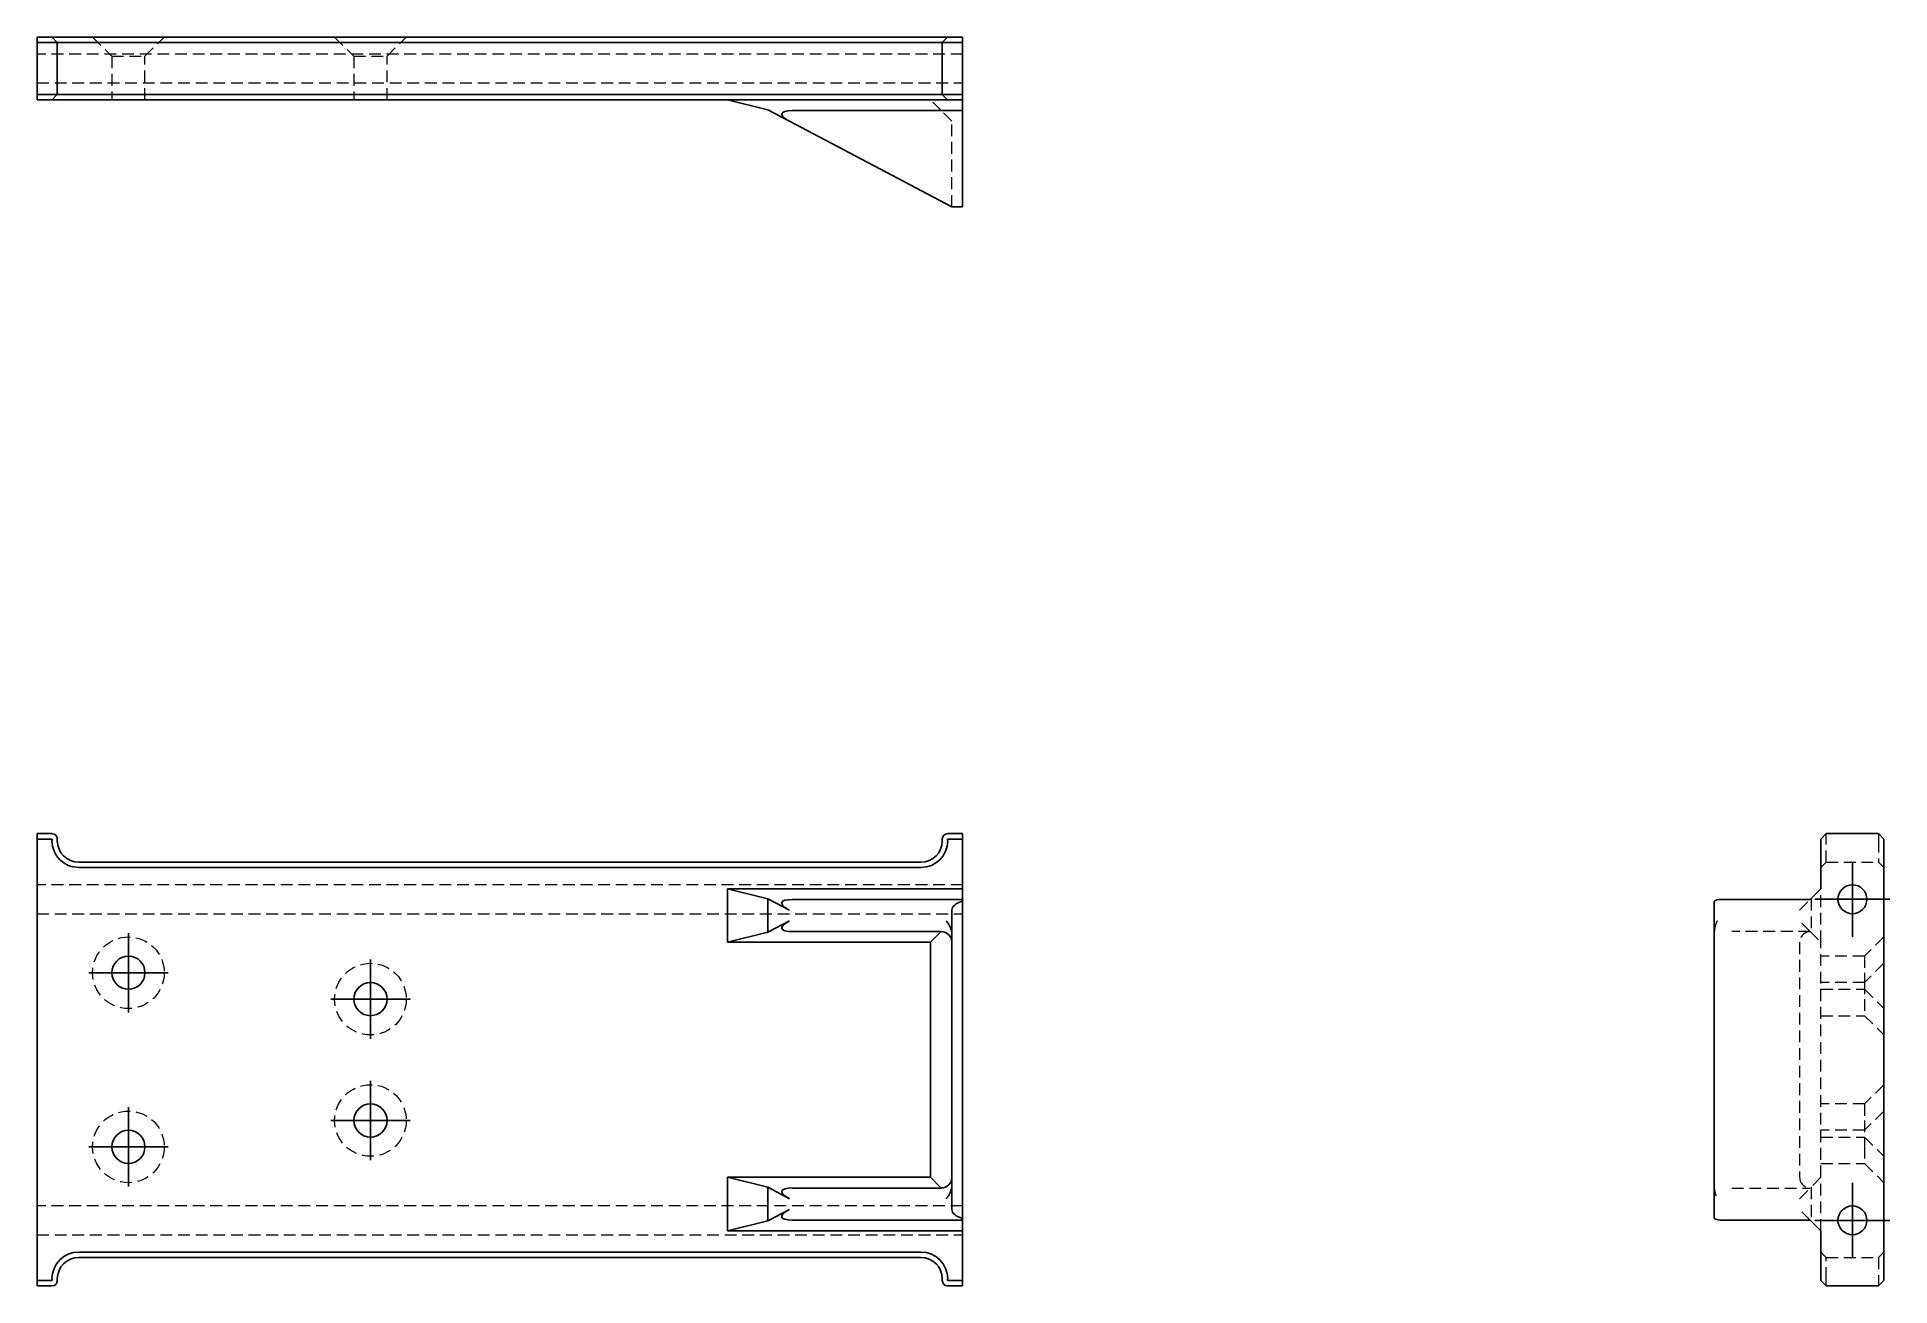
# Model space of a CAD drawing. Header units: millimetres. Extents: x 33 to 233, y 33 to 168.
import ezdxf

# ---------------------------------------------------------------- set-up
doc = ezdxf.new("R2010")
doc.units = ezdxf.units.MM
doc.linetypes.add('HIDDEN', pattern=[1.905, 1.27, -0.635])
doc.layers.add('10', color=7, linetype='Continuous')

# ---------------------------------------------------------------- blocks, each defined once
blk = doc.blocks.new('SW_CENTERMARKSYMBOL_0')
at = {"layer": '10', "color": 0}
for p, q in [((0, 2.5), (0, 4.29)), ((0, 0), (0, 2.5)), ((-2.5, 0), (-4.29, 0)), ((0, 0), (-2.5, 0)), ((0, 0), (0, -2.5)), ((0, 0), (2.5, 0)), ((2.5, 0), (4.29, 0)), ((0, -2.5), (0, -4.29))]:
    blk.add_line(p, q, dxfattribs=at)
blk = doc.blocks.new('SW_CENTERMARKSYMBOL_1')
at = {"layer": '10', "color": 0}
for p, q in [((0, 2.5), (0, 4.29)), ((0, 0), (0, 2.5)), ((-2.5, 0), (-4.29, 0)), ((0, 0), (-2.5, 0)), ((0, 0), (0, -2.5)), ((0, 0), (2.5, 0)), ((2.5, 0), (4.29, 0)), ((0, -2.5), (0, -4.29))]:
    blk.add_line(p, q, dxfattribs=at)
blk = doc.blocks.new('SW_CENTERMARKSYMBOL_2')
at = {"layer": '10', "color": 0}
for p, q in [((0, 2.5), (0, 4.29)), ((0, 0), (0, 2.5)), ((-2.5, 0), (-4.29, 0)), ((0, 0), (-2.5, 0)), ((0, 0), (0, -2.5)), ((0, 0), (2.5, 0)), ((2.5, 0), (4.29, 0)), ((0, -2.5), (0, -4.29))]:
    blk.add_line(p, q, dxfattribs=at)
blk = doc.blocks.new('SW_CENTERMARKSYMBOL_3')
at = {"layer": '10', "color": 0}
for p, q in [((0, 2.5), (0, 4.29)), ((0, 0), (0, 2.5)), ((-2.5, 0), (-4.29, 0)), ((0, 0), (-2.5, 0)), ((0, 0), (0, -2.5)), ((0, 0), (2.5, 0)), ((2.5, 0), (4.29, 0)), ((0, -2.5), (0, -4.29))]:
    blk.add_line(p, q, dxfattribs=at)
blk = doc.blocks.new('SW_CENTERMARKSYMBOL_4')
at = {"layer": '10', "color": 0}
for p, q in [((0, 2.5), (0, 4.06)), ((0, 0), (0, 2.5)), ((-2.5, 0), (-4.06, 0)), ((0, 0), (-2.5, 0)), ((0, 0), (0, -2.5)), ((0, 0), (2.5, 0)), ((2.5, 0), (4.06, 0)), ((0, -2.5), (0, -4.06))]:
    blk.add_line(p, q, dxfattribs=at)
blk = doc.blocks.new('SW_CENTERMARKSYMBOL_5')
at = {"layer": '10', "color": 0}
for p, q in [((0, 2.5), (0, 4.06)), ((0, 0), (0, 2.5)), ((-2.5, 0), (-4.06, 0)), ((0, 0), (-2.5, 0)), ((0, 0), (0, -2.5)), ((0, 0), (2.5, 0)), ((2.5, 0), (4.06, 0)), ((0, -2.5), (0, -4.06))]:
    blk.add_line(p, q, dxfattribs=at)

msp = doc.modelspace()

# ---------------------------------------------------------------- linework, layer by layer
at = {"color": 7, "linetype": 'Continuous', "lineweight": 25}
for p, q in [((33, 167.53), (34.62, 167.53)), ((33, 166.95), (33, 167.53)), ((34.62, 166.95), (33, 166.95)), ((33, 161.32), (33, 166.95)), ((34.62, 167.53), (35.19, 166.95)), ((34.62, 167.53), (37.5, 167.53)), ((35.19, 166.95), (34.62, 166.95)), ((35.19, 161.32), (35.19, 166.95)), ((37.5, 166.95), (35.19, 166.95)), ((37.5, 167.53), (128.5, 167.53)), ((128.5, 166.95), (37.5, 166.95)), ((128.5, 167.53), (131.38, 167.53)), ((130.81, 166.95), (128.5, 166.95)), ((131.38, 167.53), (130.81, 166.95)), ((131.38, 166.95), (130.81, 166.95)), ((130.81, 161.32), (130.81, 166.95)), ((131.38, 167.53), (133, 167.53)), ((133, 166.95), (131.38, 166.95)), ((133, 167.53), (133, 166.95)), ((133, 161.32), (133, 166.95)), ((33, 161.32), (34.62, 161.32)), ((33, 160.74), (33, 161.32)), ((34.62, 160.74), (33, 160.74)), ((34.62, 161.32), (35.19, 161.32)), ((35.19, 161.32), (34.62, 160.74)), ((37.5, 160.74), (34.62, 160.74)), ((35.19, 161.32), (37.5, 161.32)), ((37.5, 161.32), (128.5, 161.32)), ((128.5, 160.74), (37.5, 160.74)), ((111.95, 159.67), (107.6, 160.74)), ((128.5, 161.32), (130.81, 161.32)), ((131.38, 160.74), (128.5, 160.74)), ((130.81, 161.32), (131.38, 161.32)), ((130.81, 161.32), (131.38, 160.74)), ((131.38, 161.32), (133, 161.32)), ((133, 160.74), (131.38, 160.74)), ((133, 161.32), (133, 160.74)), ((133, 160.74), (133, 159.59)), ((114.29, 158.43), (111.95, 159.67)), ((131.85, 149.19), (114.29, 158.43)), ((133, 159.59), (114.58, 159.59)), ((133, 149.89), (133, 159.59)), ((133, 149.19), (131.85, 149.19)), ((133, 149.89), (133, 149.19)), ((33, 81.44), (34.62, 81.44)), ((33, 80.86), (33, 81.44)), ((33, 33.14), (33, 80.86)), ((34.62, 80.86), (33, 80.86)), ((34.62, 80.67), (34.62, 80.86)), ((35.19, 80.86), (35.19, 80.67)), ((130.81, 80.67), (130.81, 80.86)), ((131.38, 81.44), (133, 81.44)), ((131.38, 80.86), (131.38, 80.67)), ((133, 80.86), (131.38, 80.86)), ((133, 81.44), (133, 80.86)), ((133, 80.86), (133, 75.48)), ((226.32, 81.44), (225.74, 80.86)), ((225.74, 80.86), (225.74, 75.48)), ((226.32, 81.44), (231.95, 81.44)), ((232.53, 80.86), (231.95, 81.44)), ((232.53, 80.86), (232.53, 33.14)), ((37.5, 78.36), (128.5, 78.36)), ((128.5, 77.79), (37.5, 77.79)), ((111.95, 74.4), (107.6, 75.48)), ((107.6, 75.48), (133, 75.48)), ((107.6, 69.7), (107.6, 75.48)), ((111.95, 74.4), (111.95, 70.78)), ((114.29, 73.17), (111.95, 74.4)), ((114.58, 74.32), (133, 74.32)), ((133, 75.48), (133, 74.32)), ((133, 74.32), (133, 74.14)), ((133, 74.14), (133, 39.86)), ((214.19, 74.14), (214.19, 39.86)), ((214.89, 74.32), (224.59, 74.32)), ((225.74, 75.48), (224.59, 74.32)), ((131.85, 73.17), (131.85, 70.44)), ((107.6, 69.7), (111.95, 70.78)), ((111.95, 70.78), (114.29, 72.01)), ((130.69, 70.86), (114.58, 70.86)), ((130.69, 70.86), (129.54, 69.7)), ((131.85, 70.44), (131.85, 43.56)), ((129.54, 69.7), (107.6, 69.7)), ((129.54, 44.3), (129.54, 69.7)), ((111.95, 43.22), (107.6, 44.3)), ((107.6, 44.3), (129.54, 44.3)), ((107.6, 38.52), (107.6, 44.3)), ((129.54, 44.3), (130.69, 43.14)), ((111.95, 43.22), (111.95, 39.6)), ((114.29, 41.99), (111.95, 43.22)), ((114.58, 43.14), (130.69, 43.14)), ((131.85, 43.56), (131.85, 40.83)), ((111.95, 39.6), (114.29, 40.83)), ((107.6, 38.52), (111.95, 39.6)), ((133, 38.52), (107.6, 38.52)), ((133, 39.68), (114.58, 39.68)), ((133, 39.86), (133, 39.68)), ((133, 39.68), (133, 38.52)), ((133, 38.52), (133, 33.14)), ((214.89, 39.68), (224.59, 39.68)), ((224.59, 39.68), (225.74, 38.52)), ((225.74, 38.52), (225.74, 33.14)), ((37.5, 36.21), (128.5, 36.21)), ((128.5, 35.64), (37.5, 35.64)), ((33, 33.14), (34.62, 33.14)), ((33, 32.56), (33, 33.14)), ((34.62, 32.56), (33, 32.56)), ((34.62, 33.14), (34.62, 33.33)), ((35.19, 33.33), (35.19, 33.14)), ((130.81, 33.14), (130.81, 33.33)), ((131.38, 33.33), (131.38, 33.14)), ((131.38, 33.14), (133, 33.14)), ((133, 32.56), (131.38, 32.56)), ((133, 33.14), (133, 32.56)), ((225.74, 33.14), (226.32, 32.56)), ((226.32, 32.56), (231.95, 32.56)), ((231.95, 32.56), (232.53, 33.14))]:
    msp.add_line(p, q, dxfattribs=at)
at = {"color": 7, "linetype": 'HIDDEN', "lineweight": 18}
for p, q in [((39, 167.53), (41.08, 165.45)), ((44.66, 165.45), (46.74, 167.53)), ((65.15, 167.53), (67.23, 165.45)), ((70.81, 165.45), (72.89, 167.53)), ((133, 165.69), (33, 165.69)), ((41.08, 165.45), (44.66, 165.45)), ((41.08, 165.45), (41.08, 160.74)), ((44.66, 160.74), (44.66, 165.45)), ((67.23, 165.45), (70.81, 165.45)), ((67.23, 165.45), (67.23, 160.74)), ((70.81, 160.74), (70.81, 165.45)), ((33, 162.58), (133, 162.58)), ((130.69, 159.59), (129.54, 160.74)), ((131.85, 158.43), (130.69, 159.59)), ((131.85, 151.11), (131.85, 158.43)), ((131.85, 149.19), (131.85, 151.11)), ((131.22, 149.55), (131.35, 149.46)), ((226.32, 80.86), (226.32, 81.44)), ((226.32, 80.67), (226.32, 80.86)), ((226.32, 78.36), (226.32, 80.67)), ((231.95, 81.44), (231.95, 80.86)), ((231.95, 80.86), (231.95, 80.67)), ((231.95, 80.67), (231.95, 78.36)), ((226.32, 78.36), (225.74, 77.79)), ((226.32, 78.36), (231.95, 78.36)), ((232.53, 77.79), (231.95, 78.36)), ((133, 75.91), (33, 75.91)), ((223.43, 73.17), (224.59, 74.32)), ((224.67, 74.4), (224.67, 70.78)), ((225.74, 69.7), (225.74, 75.48)), ((33, 72.79), (133, 72.79)), ((224.59, 70.86), (216.11, 70.86)), ((224.59, 70.86), (223.43, 72.01)), ((224.59, 70.86), (225.74, 69.7)), ((232.53, 70.28), (230.45, 68.2)), ((223.43, 69.7), (223.43, 44.3)), ((225.74, 44.3), (225.74, 69.7)), ((230.45, 68.2), (225.74, 68.2)), ((230.45, 68.2), (230.45, 66.41)), ((232.53, 67.43), (230.45, 65.35)), ((230.45, 66.41), (230.45, 65.35)), ((230.45, 65.35), (225.74, 65.35)), ((225.74, 64.62), (230.45, 64.62)), ((230.45, 65.35), (230.45, 63.56)), ((230.45, 64.62), (232.53, 62.54)), ((230.45, 63.56), (230.45, 61.77)), ((225.74, 61.77), (230.45, 61.77)), ((230.45, 61.77), (232.53, 59.69)), ((232.53, 54.31), (230.45, 52.23)), ((230.45, 52.23), (225.74, 52.23)), ((230.45, 52.23), (230.45, 50.44)), ((232.53, 51.46), (230.45, 49.38)), ((230.45, 50.44), (230.45, 48.65)), ((230.45, 49.38), (225.74, 49.38)), ((225.74, 48.65), (230.45, 48.65)), ((230.45, 48.65), (230.45, 47.59)), ((230.45, 48.65), (232.53, 46.57)), ((230.45, 47.59), (230.45, 45.8)), ((225.74, 44.3), (224.59, 43.14)), ((225.74, 45.8), (230.45, 45.8)), ((225.74, 38.52), (225.74, 44.3)), ((230.45, 45.8), (232.53, 43.72)), ((216.11, 43.14), (224.59, 43.14)), ((223.43, 41.99), (224.59, 43.14)), ((224.67, 43.22), (224.67, 39.6)), ((133, 41.21), (33, 41.21)), ((224.59, 39.68), (223.43, 40.83)), ((33, 38.09), (133, 38.09)), ((225.74, 36.21), (226.32, 35.64)), ((231.95, 35.64), (232.53, 36.21)), ((226.32, 33.33), (226.32, 35.64)), ((226.32, 35.64), (231.95, 35.64)), ((231.95, 35.64), (231.95, 33.33)), ((226.32, 33.14), (226.32, 33.33)), ((226.32, 32.56), (226.32, 33.14)), ((231.95, 33.33), (231.95, 33.14)), ((231.95, 33.14), (231.95, 32.56))]:
    msp.add_line(p, q, dxfattribs=at)
at = {"color": 7, "linetype": 'Continuous', "lineweight": 25}
for centre, radius in [((229.14, 74.35), 1.56), ((42.87, 66.41), 1.79), ((69.02, 63.56), 1.79), ((69.02, 50.44), 1.79), ((42.87, 47.59), 1.79), ((229.14, 39.65), 1.56)]:
    msp.add_circle(centre, radius, dxfattribs=at)
at = {"color": 7, "linetype": 'HIDDEN', "lineweight": 18}
for centre in [(42.87, 66.41), (69.02, 63.56), (69.02, 50.44), (42.87, 47.59)]:
    msp.add_circle(centre, 3.87, dxfattribs=at)
at = {"color": 7, "linetype": 'Continuous', "lineweight": 25}
for centre, radius, start, end in [((34.62, 80.86), 0.577, 0, 90), ((37.5, 80.67), 2.89, 180, 270), ((37.5, 80.67), 2.31, 180, 270), ((128.5, 80.67), 2.89, 270, 0), ((128.5, 80.67), 2.31, 270, 0), ((131.38, 80.86), 0.577, 90, 180), ((130.69, 69.7), 1.15, 0, 90), ((130.69, 44.3), 1.15, 270, 0), ((37.5, 33.33), 2.89, 90, 180), ((128.5, 33.33), 2.89, 360, 90), ((37.5, 33.33), 2.31, 90, 180), ((128.5, 33.33), 2.31, 360, 90), ((34.62, 33.14), 0.577, 270, 0), ((131.38, 33.14), 0.577, 180, 270)]:
    msp.add_arc(centre, radius, start, end, dxfattribs=at)
at = {"color": 7, "linetype": 'HIDDEN', "lineweight": 18}
for centre, start, end in [((224.59, 69.7), 90, 180), ((224.59, 44.3), 180, 270)]:
    msp.add_arc(centre, 1.15, start, end, dxfattribs=at)
at = {"color": 7, "linetype": 'Continuous', "lineweight": 25}
for centre, major_axis, ratio, start_param, end_param in [((116.77, 158.43), (3.3, -0.82), 0.247091, 2.356194, 3.926991), ((116.77, 73.17), (3.3, -0.82), 0.247091, 2.356194, 3.926991), ((134.32, 73.17), (-2.48, 0), 0.465746, 5.276013, 6.283185), ((214.89, 73.17), (1.3, 0), 0.884918, 1.570796, 2.134421), ((116.77, 72.01), (3.3, 0.82), 0.247091, 2.356194, 3.926991), ((116.77, 41.99), (3.3, -0.82), 0.247091, 2.356194, 3.926991), ((116.77, 40.83), (3.3, 0.82), 0.247091, 2.356194, 3.926991), ((134.32, 40.83), (2.48, 0), 0.465746, 3.141593, 4.148764), ((214.89, 40.83), (-1.3, 0), 0.884918, 1.007172, 1.570796)]:
    msp.add_ellipse(centre, major_axis=major_axis, ratio=ratio, start_param=start_param, end_param=end_param, dxfattribs=at)
for points, knots in [([(131.23, 72.01), (131.26, 71.97), (131.34, 71.89), (131.43, 71.75), (131.52, 71.62), (131.6, 71.48), (131.66, 71.34), (131.72, 71.2), (131.77, 71.05), (131.8, 70.9), (131.83, 70.75), (131.84, 70.6), (131.84, 70.49), (131.85, 70.44)], [0, 0, 0, 0, 0.09993, 0.196748, 0.290833, 0.382597, 0.472484, 0.560966, 0.648539, 0.735713, 0.823006, 0.910934, 1, 1, 1, 1]), ([(131.85, 43.56), (131.84, 43.51), (131.84, 43.42), (131.83, 43.27), (131.81, 43.13), (131.78, 43), (131.74, 42.86), (131.69, 42.73), (131.64, 42.6), (131.57, 42.47), (131.5, 42.35), (131.42, 42.22), (131.33, 42.1), (131.26, 42.03), (131.23, 41.99)], [0, 0, 0, 0, 0.081695, 0.162398, 0.242496, 0.322386, 0.402466, 0.483132, 0.564773, 0.647762, 0.732456, 0.81919, 0.908275, 1, 1, 1, 1])]:
    msp.add_open_spline(points, degree=3, knots=knots, dxfattribs=at)
at = {"color": 7, "linetype": 'HIDDEN', "lineweight": 18}
for points, knots in [([(214.52, 72.01), (214.5, 71.97), (214.46, 71.89), (214.41, 71.75), (214.37, 71.62), (214.32, 71.48), (214.29, 71.34), (214.26, 71.2), (214.24, 71.05), (214.22, 70.9), (214.2, 70.75), (214.2, 70.6), (214.19, 70.49), (214.19, 70.44)], [0, 0, 0, 0, 0.09993, 0.196748, 0.290833, 0.382597, 0.472484, 0.560966, 0.648539, 0.735713, 0.823006, 0.910934, 1, 1, 1, 1]), ([(214.19, 43.56), (214.19, 43.51), (214.2, 43.42), (214.2, 43.27), (214.21, 43.13), (214.23, 43), (214.25, 42.86), (214.27, 42.73), (214.3, 42.6), (214.34, 42.47), (214.38, 42.35), (214.42, 42.22), (214.47, 42.1), (214.5, 42.03), (214.52, 41.99)], [0, 0, 0, 0, 0.081695, 0.162398, 0.242496, 0.322386, 0.402466, 0.483132, 0.564773, 0.647762, 0.732456, 0.81919, 0.908275, 1, 1, 1, 1])]:
    msp.add_open_spline(points, degree=3, knots=knots, dxfattribs=at)

# ---------------------------------------------------------------- block references
at = {"layer": '10'}
for name, p in [('SW_CENTERMARKSYMBOL_5', (229.14, 74.35)), ('SW_CENTERMARKSYMBOL_0', (42.87, 66.41)), ('SW_CENTERMARKSYMBOL_2', (69.02, 63.56)), ('SW_CENTERMARKSYMBOL_3', (69.02, 50.44)), ('SW_CENTERMARKSYMBOL_1', (42.87, 47.59)), ('SW_CENTERMARKSYMBOL_4', (229.14, 39.65))]:
    msp.add_blockref(name, p, dxfattribs=at)

doc.saveas('drawing.dxf')
